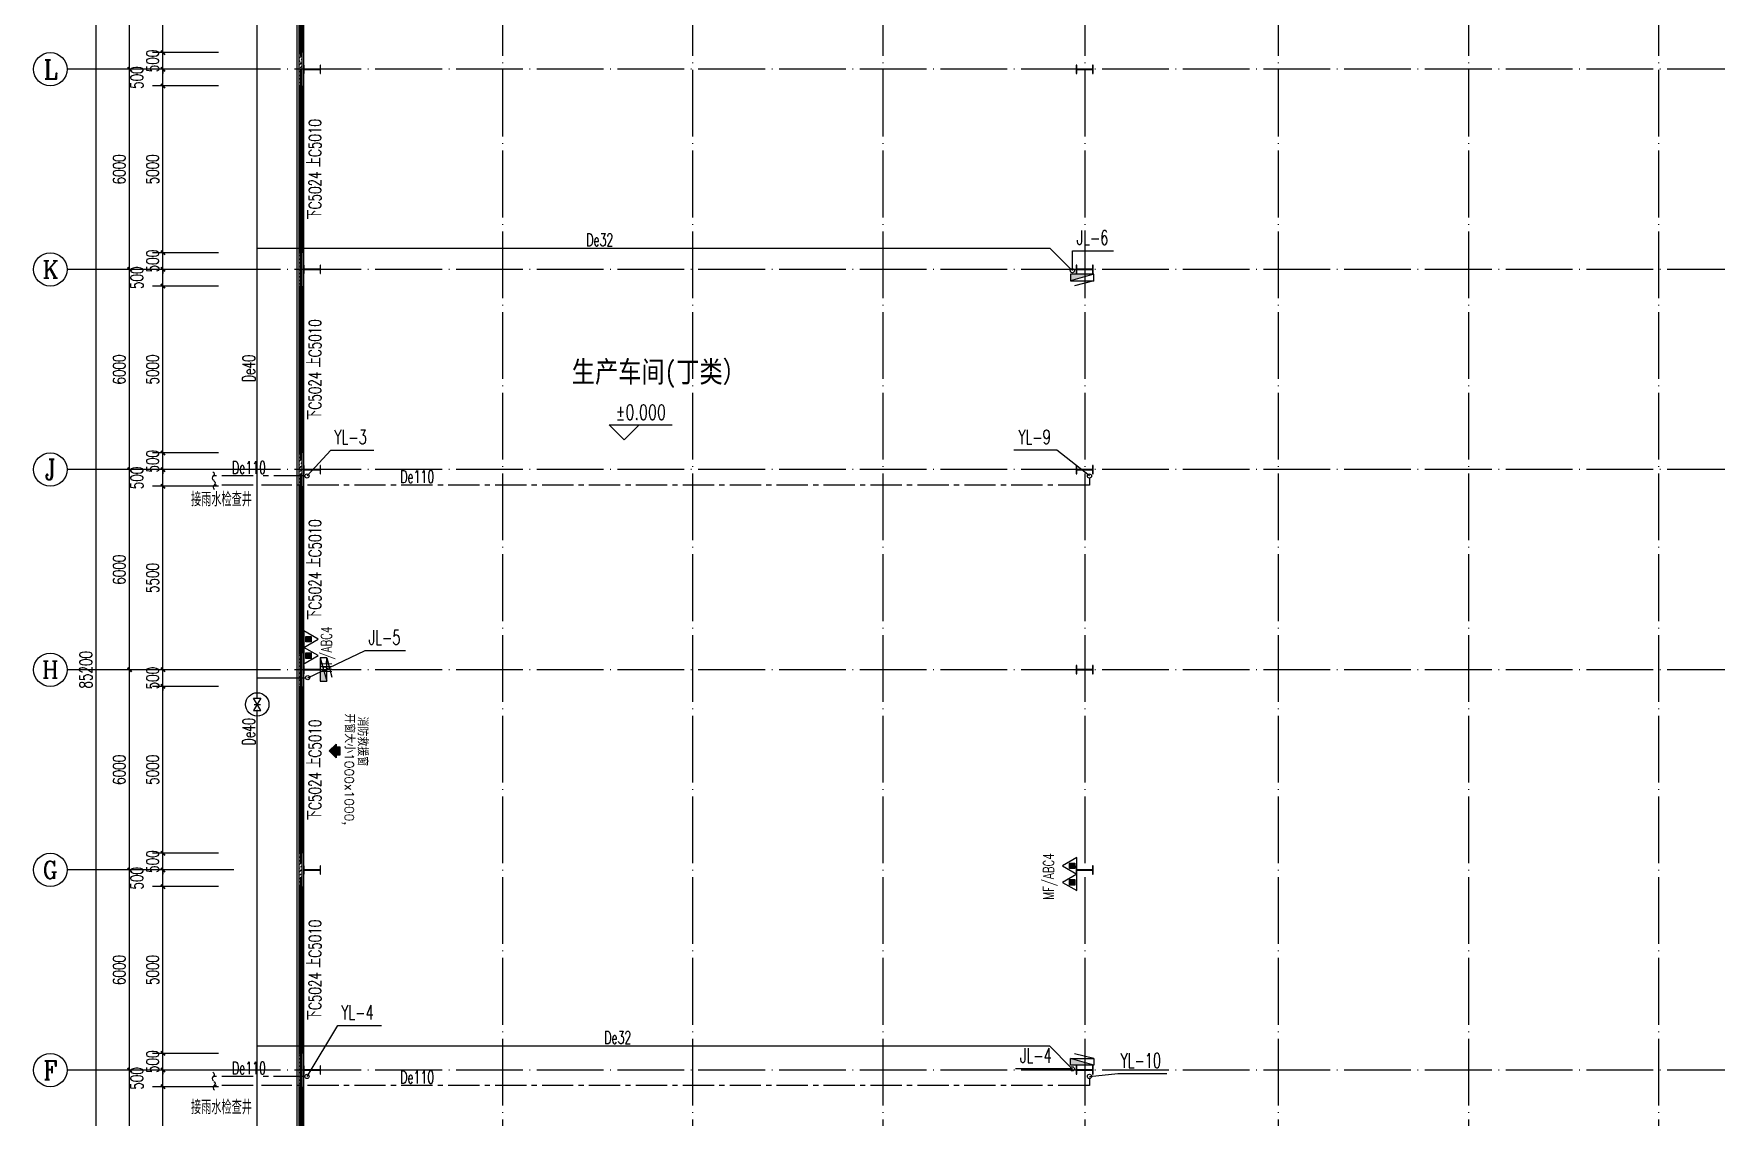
# Model space of a CAD drawing. Extents: x 7651907 to 8255021, y -2490714 to -1144618.
# Drawn here: x 7866595 to 7917027, y -2281358 to -2248873 of the extents above; entities that cross this region are included whole.
import ezdxf
from ezdxf.enums import TextEntityAlignment as Align

# ---------------------------------------------------------------- set-up
doc = ezdxf.new("R2010")
doc.units = 0
doc.header["$LTSCALE"] = 1000
doc.linetypes.add('CENTER2', pattern=[1.125, 0.75, -0.125, 0.125, -0.125])
doc.linetypes.add('DOTE', pattern=[2.42, 2, -0.2, 0.02, -0.2])
doc.layers.get('0').update_dxf_attribs({"linetype": 'CONTINUOUS'})
doc.layers.get('Defpoints').update_dxf_attribs({"linetype": 'CONTINUOUS'})
for name, color, linetype in [('001-墙体', 30, 'CONTINUOUS'), ('001-文字', 11, 'CONTINUOUS'), ('AXIS', 3, 'CONTINUOUS'), ('AXIS_TEXT', 7, 'CONTINUOUS'), ('DIM_ELEV', 3, 'CONTINUOUS'), ('DIM_给水', 3, 'CONTINUOUS'), ('DIM_雨水', 3, 'CONTINUOUS'), ('DOTE', 8, 'DOTE'), ('EQUIP_消火栓', 7, 'CONTINUOUS'), ('EQUIP_灭火器', 7, 'CONTINUOUS'), ('EQUIP_雨水', 7, 'CONTINUOUS'), ('M_Prof', 2, 'CONTINUOUS'), ('PIPE-给水', 3, 'TG_J'), ('PIPE-雨水', 4, 'CENTER2'), ('PUB_HATCH', 8, 'CONTINUOUS'), ('PUB_TEXT', 7, 'CONTINUOUS'), ('TEXT_灭火器', 7, 'CONTINUOUS'), ('TEXT_给水', 7, 'TG_J'), ('TEXT_雨水', 7, 'CONTINUOUS'), ('TWT_TEXT', 7, 'CONTINUOUS'), ('VALVE_给水', 7, 'CONTINUOUS'), ('VPIPE-给水', 3, 'CONTINUOUS'), ('VPIPE-雨水', 4, 'TG_Y'), ('WINDOW', 4, 'CONTINUOUS'), ('WINDOW_TEXT', 7, 'CONTINUOUS')]:
    doc.layers.add(name, color=color, linetype=linetype)
doc.styles.add('_TCH_AXIS', font='COMPLEX', dxfattribs={"bigfont": 'GBCBIG'})
doc.styles.add('_TCH_DIM', font='SIMPLEX', dxfattribs={"bigfont": 'GBCBIG'})
doc.styles.add('_TCH_DIM_T3', font='SIMPLEX', dxfattribs={"width": 0.705882, "bigfont": 'GBCBIG'})
doc.styles.add('_TCH_WINDOW', font='SIMPLEX', dxfattribs={"height": 3.5, "bigfont": 'GBCBIG'})
doc.styles.add('_TWT_PIPEDN', font='SIMPLEX', dxfattribs={"width": 0.8, "height": 3, "bigfont": 'HZTXT'})
doc.styles.add('_TWT_SERIAL', font='COMPLEX', dxfattribs={"width": 0.8, "height": 3.5, "bigfont": 'HZTXT'})
doc.styles.add('COMPLEX', font='COMPLEX')
doc.styles.get("Standard").update_dxf_attribs({"font": 'txt.shx', "width": 0.7, "bigfont": 'TSSDCHN.shx'})
doc.styles.add('TG_LINETYPE', font='SIMPLEX', dxfattribs={"width": 0.8, "height": 3, "bigfont": 'HZTXT'})
doc.styles.add('宋体', font='', dxfattribs={"width": 0.8})
doc.styles.get('宋体').set_extended_font_data('SimSun')
doc.linetypes.add('TG_J', pattern='A,2,-0.3,["J",TG_LINETYPE,S=0.1,R=0,X=-0.23,Y=-0.15],0', length=2.3)
doc.linetypes.add('TG_Y', pattern='A,2,-0.3,["Y",TG_LINETYPE,S=0.1,R=0,X=-0.23,Y=-0.15],0', length=2.3)
doc.dimstyles.new('_TCH_ARCH&&125', dxfattribs={"dimtxt": 371.875, "dimasz": 125, "dimexe": 312.5, "dimexo": 375, "dimgap": 125, "dimtad": 1, "dimdec": 0, "dimzin": 0, "dimdsep": 46, "dimtxsty": '_TCH_DIM_T3', "dimblk": 'ARCHTICK', "dimcen": 0.09, "dimclrt": 7, "dimazin": 2, "dimtfac": 1, "dimtdec": 0, "dimtix": 1, "dimtmove": 2, "dimatfit": 3, "dimfxl": 0, "dimtolj": 1, "dimtzin": 0, "dimarcsym": 0})
pattern_1 = [(45, (0, 53.85), (-106.0660596, 106.0660596), []), (45, (52.16, 0), (-106.0660596, 106.0660596), [59.21055, -33.8346])]

# ---------------------------------------------------------------- blocks, each defined once
blk = doc.blocks.new('sgdgsgsg')
at = {"layer": 'M_Prof'}
for points in [[(7988146, -921026), (7988146, -921276), (7988158, -921276), (7988158, -921154), (7988634, -921154), (7988634, -921276), (7988646, -921276), (7988646, -921026), (7988634, -921026), (7988634, -921148), (7988158, -921148), (7988158, -921026)], [(8011296, -921026), (8011296, -921276), (8011308, -921276), (8011308, -921154), (8011784, -921154), (8011784, -921276), (8011796, -921276), (8011796, -921026), (8011784, -921026), (8011784, -921148), (8011308, -921148), (8011308, -921026)], [(7988146, -927026), (7988146, -927276), (7988158, -927276), (7988158, -927154), (7988634, -927154), (7988634, -927276), (7988646, -927276), (7988646, -927026), (7988634, -927026), (7988634, -927148), (7988158, -927148), (7988158, -927026)], [(8011296, -927026), (8011296, -927276), (8011308, -927276), (8011308, -927154), (8011784, -927154), (8011784, -927276), (8011796, -927276), (8011796, -927026), (8011784, -927026), (8011784, -927148), (8011308, -927148), (8011308, -927026)], [(7988146, -933026), (7988146, -933276), (7988158, -933276), (7988158, -933154), (7988634, -933154), (7988634, -933276), (7988646, -933276), (7988646, -933026), (7988634, -933026), (7988634, -933148), (7988158, -933148), (7988158, -933026)], [(8011296, -933026), (8011296, -933276), (8011308, -933276), (8011308, -933154), (8011784, -933154), (8011784, -933276), (8011796, -933276), (8011796, -933026), (8011784, -933026), (8011784, -933148), (8011308, -933148), (8011308, -933026)], [(7988146, -939026), (7988146, -939276), (7988158, -939276), (7988158, -939154), (7988634, -939154), (7988634, -939276), (7988646, -939276), (7988646, -939026), (7988634, -939026), (7988634, -939148), (7988158, -939148), (7988158, -939026)], [(8011296, -939026), (8011296, -939276), (8011308, -939276), (8011308, -939154), (8011784, -939154), (8011784, -939276), (8011796, -939276), (8011796, -939026), (8011784, -939026), (8011784, -939148), (8011308, -939148), (8011308, -939026)], [(7988146, -945026), (7988146, -945276), (7988158, -945276), (7988158, -945154), (7988634, -945154), (7988634, -945276), (7988646, -945276), (7988646, -945026), (7988634, -945026), (7988634, -945148), (7988158, -945148), (7988158, -945026)], [(8011296, -945026), (8011296, -945276), (8011308, -945276), (8011308, -945154), (8011784, -945154), (8011784, -945276), (8011796, -945276), (8011796, -945026), (8011784, -945026), (8011784, -945148), (8011308, -945148), (8011308, -945026)], [(7988146, -951026), (7988146, -951276), (7988158, -951276), (7988158, -951154), (7988634, -951154), (7988634, -951276), (7988646, -951276), (7988646, -951026), (7988634, -951026), (7988634, -951148), (7988158, -951148), (7988158, -951026)], [(8011296, -951026), (8011296, -951276), (8011308, -951276), (8011308, -951154), (8011784, -951154), (8011784, -951276), (8011796, -951276), (8011796, -951026), (8011784, -951026), (8011784, -951148), (8011308, -951148), (8011308, -951026)]]:
    blk.add_lwpolyline(points, close=True, dxfattribs=at)
blk = doc.blocks.new('5181895')
h = blk.add_hatch(color=13)
h.dxf.hatch_style = 1
h.paths.add_polyline_path([(-1101987, -147875), (-1102144, -148033), (-1102087, -148033), (-1102087, -148123), (-1101887, -148123), (-1101887, -148033), (-1101829, -148033)])
at = {"color": 13}
blk.add_lwpolyline([(-1101987, -147875), (-1102144, -148033), (-1102087, -148033), (-1102087, -148123), (-1101887, -148123), (-1101887, -148033), (-1101829, -148033), (-1101987, -147875)], close=True, dxfattribs=at)
blk = doc.blocks.new('_AXISO')
blk.add_circle((0, 0), 0.5)
at = {"layer": 'AXIS_TEXT', "style": 'COMPLEX', "width": 1.041667}
blk.add_attdef('A', text='', height=0.56, dxfattribs=at).set_placement((-0.25, -0.28), (0.25, -0.28), align=Align.FIT)
blk = doc.blocks.new('_ArchTick')
at = {"color": 0, "linetype": 'ByBlock', "const_width": 0.4}
blk.add_lwpolyline([(-0.5, -0.5), (0.5, 0.5)], dxfattribs=at)
blk = doc.blocks.new('*D412')
at = {"layer": 'AXIS', "color": 0, "lineweight": -2}
for p, q in [((8221576, -768442), (8217513, -768442)), ((8217826, -853642), (8217826, -768442)), ((8221576, -853642), (8217513, -853642))]:
    blk.add_line(p, q, dxfattribs=at)
at = {"layer": 'Defpoints', "color": 0}
for p in [(8217826, -768442), (8221951, -768442), (8221951, -853642)]:
    blk.add_point(p, dxfattribs=at)
at = {"layer": 'AXIS', "color": 0, "lineweight": -2, "xscale": 125, "yscale": 125, "zscale": 125}
for p, rotation in [((8217826, -768442), 90), ((8217826, -853642), 270)]:
    blk.add_blockref('_ArchTick', p, dxfattribs=dict(at, rotation=rotation))
at = {"layer": 'AXIS', "color": 7, "insert": (8217515, -811042), "char_height": 371.9, "attachment_point": 5, "rotation": 90, "style": '_TCH_DIM_T3'}
blk.add_mtext('\\A1;85200', dxfattribs=at)
blk = doc.blocks.new('*D417')
at = {"layer": 'AXIS', "color": 0, "lineweight": -2}
for p, q in [((8221576, -823042), (8218513, -823042)), ((8218826, -829042), (8218826, -823042)), ((8221576, -829042), (8218513, -829042))]:
    blk.add_line(p, q, dxfattribs=at)
at = {"layer": 'Defpoints', "color": 0}
for p in [(8218826, -823042), (8221951, -823042), (8221951, -829042)]:
    blk.add_point(p, dxfattribs=at)
at = {"layer": 'AXIS', "color": 0, "lineweight": -2, "xscale": 125, "yscale": 125, "zscale": 125}
for p, rotation in [((8218826, -823042), 90), ((8218826, -829042), 270)]:
    blk.add_blockref('_ArchTick', p, dxfattribs=dict(at, rotation=rotation))
at = {"layer": 'AXIS', "color": 7, "insert": (8218515, -826042), "char_height": 371.9, "attachment_point": 5, "rotation": 90, "style": '_TCH_DIM_T3'}
blk.add_mtext('\\A1;6000', dxfattribs=at)
blk = doc.blocks.new('*D418')
at = {"layer": 'AXIS', "color": 0, "lineweight": -2}
for p, q in [((8221576, -817042), (8218513, -817042)), ((8218826, -823042), (8218826, -817042)), ((8221576, -823042), (8218513, -823042))]:
    blk.add_line(p, q, dxfattribs=at)
at = {"layer": 'Defpoints', "color": 0}
for p in [(8218826, -817042), (8221951, -817042), (8221951, -823042)]:
    blk.add_point(p, dxfattribs=at)
at = {"layer": 'AXIS', "color": 0, "lineweight": -2, "xscale": 125, "yscale": 125, "zscale": 125}
for p, rotation in [((8218826, -817042), 90), ((8218826, -823042), 270)]:
    blk.add_blockref('_ArchTick', p, dxfattribs=dict(at, rotation=rotation))
at = {"layer": 'AXIS', "color": 7, "insert": (8218515, -820042), "char_height": 371.9, "attachment_point": 5, "rotation": 90, "style": '_TCH_DIM_T3'}
blk.add_mtext('\\A1;6000', dxfattribs=at)
blk = doc.blocks.new('*D419')
at = {"layer": 'AXIS', "color": 0, "lineweight": -2}
for p, q in [((8221576, -811042), (8218513, -811042)), ((8218826, -817042), (8218826, -811042)), ((8221576, -817042), (8218513, -817042))]:
    blk.add_line(p, q, dxfattribs=at)
at = {"layer": 'Defpoints', "color": 0}
for p in [(8218826, -811042), (8221951, -811042), (8221951, -817042)]:
    blk.add_point(p, dxfattribs=at)
at = {"layer": 'AXIS', "color": 0, "lineweight": -2, "xscale": 125, "yscale": 125, "zscale": 125}
for p, rotation in [((8218826, -811042), 90), ((8218826, -817042), 270)]:
    blk.add_blockref('_ArchTick', p, dxfattribs=dict(at, rotation=rotation))
at = {"layer": 'AXIS', "color": 7, "insert": (8218515, -814042), "char_height": 371.9, "attachment_point": 5, "rotation": 90, "style": '_TCH_DIM_T3'}
blk.add_mtext('\\A1;6000', dxfattribs=at)
blk = doc.blocks.new('*D420')
at = {"layer": 'AXIS', "color": 0, "lineweight": -2}
for p, q in [((8221576, -805042), (8218513, -805042)), ((8218826, -811042), (8218826, -805042)), ((8221576, -811042), (8218513, -811042))]:
    blk.add_line(p, q, dxfattribs=at)
at = {"layer": 'Defpoints', "color": 0}
for p in [(8218826, -805042), (8221951, -805042), (8221951, -811042)]:
    blk.add_point(p, dxfattribs=at)
at = {"layer": 'AXIS', "color": 0, "lineweight": -2, "xscale": 125, "yscale": 125, "zscale": 125}
for p, rotation in [((8218826, -805042), 90), ((8218826, -811042), 270)]:
    blk.add_blockref('_ArchTick', p, dxfattribs=dict(at, rotation=rotation))
at = {"layer": 'AXIS', "color": 7, "insert": (8218515, -808042), "char_height": 371.9, "attachment_point": 5, "rotation": 90, "style": '_TCH_DIM_T3'}
blk.add_mtext('\\A1;6000', dxfattribs=at)
blk = doc.blocks.new('*D421')
at = {"layer": 'AXIS', "color": 0, "lineweight": -2}
for p, q in [((8221576, -799042), (8218513, -799042)), ((8218826, -805042), (8218826, -799042)), ((8221576, -805042), (8218513, -805042))]:
    blk.add_line(p, q, dxfattribs=at)
at = {"layer": 'Defpoints', "color": 0}
for p in [(8218826, -799042), (8221951, -799042), (8221951, -805042)]:
    blk.add_point(p, dxfattribs=at)
at = {"layer": 'AXIS', "color": 0, "lineweight": -2, "xscale": 125, "yscale": 125, "zscale": 125}
for p, rotation in [((8218826, -799042), 90), ((8218826, -805042), 270)]:
    blk.add_blockref('_ArchTick', p, dxfattribs=dict(at, rotation=rotation))
at = {"layer": 'AXIS', "color": 7, "insert": (8218515, -802042), "char_height": 371.9, "attachment_point": 5, "rotation": 90, "style": '_TCH_DIM_T3'}
blk.add_mtext('\\A1;6000', dxfattribs=at)
blk = doc.blocks.new('*D422')
at = {"layer": 'AXIS', "color": 0, "lineweight": -2}
for p, q in [((8221576, -793042), (8218513, -793042)), ((8218826, -799042), (8218826, -793042)), ((8221576, -799042), (8218513, -799042))]:
    blk.add_line(p, q, dxfattribs=at)
at = {"layer": 'Defpoints', "color": 0}
for p in [(8218826, -793042), (8221951, -793042), (8221951, -799042)]:
    blk.add_point(p, dxfattribs=at)
at = {"layer": 'AXIS', "color": 0, "lineweight": -2, "xscale": 125, "yscale": 125, "zscale": 125}
for p, rotation in [((8218826, -793042), 90), ((8218826, -799042), 270)]:
    blk.add_blockref('_ArchTick', p, dxfattribs=dict(at, rotation=rotation))
at = {"layer": 'AXIS', "color": 7, "insert": (8218515, -796042), "char_height": 371.9, "attachment_point": 5, "rotation": 90, "style": '_TCH_DIM_T3'}
blk.add_mtext('\\A1;6000', dxfattribs=at)
blk = doc.blocks.new('*D423')
at = {"layer": 'AXIS', "color": 0, "lineweight": -2}
for p, q in [((8221576, -787042), (8218513, -787042)), ((8218826, -793042), (8218826, -787042)), ((8221576, -793042), (8218513, -793042))]:
    blk.add_line(p, q, dxfattribs=at)
at = {"layer": 'Defpoints', "color": 0}
for p in [(8218826, -787042), (8221951, -787042), (8221951, -793042)]:
    blk.add_point(p, dxfattribs=at)
at = {"layer": 'AXIS', "color": 0, "lineweight": -2, "xscale": 125, "yscale": 125, "zscale": 125}
for p, rotation in [((8218826, -787042), 90), ((8218826, -793042), 270)]:
    blk.add_blockref('_ArchTick', p, dxfattribs=dict(at, rotation=rotation))
at = {"layer": 'AXIS', "color": 7, "insert": (8218515, -790042), "char_height": 371.9, "attachment_point": 5, "rotation": 90, "style": '_TCH_DIM_T3'}
blk.add_mtext('\\A1;6000', dxfattribs=at)
blk = doc.blocks.new('$TCHSYS$WIN2D')
for p, q in [((-0.5, 0.5), (0.5, 0.5)), ((-0.5, 0.5), (-0.5, -0.5)), ((0.5, 0.5), (0.5, -0.5)), ((0.5, 0.167), (-0.5, 0.167)), ((0.5, -0.167), (-0.5, -0.167)), ((-0.5, -0.5), (0.5, -0.5))]:
    blk.add_line(p, q)
blk = doc.blocks.new('*D509')
at = {"layer": 'AXIS', "color": 0, "lineweight": -2}
for p, q in [((8221490, -787542), (8219513, -787542)), ((8219826, -792542), (8219826, -787542)), ((8221490, -792542), (8219513, -792542))]:
    blk.add_line(p, q, dxfattribs=at)
at = {"layer": 'Defpoints', "color": 0}
for p in [(8219826, -787542), (8221865, -787542), (8221865, -792542)]:
    blk.add_point(p, dxfattribs=at)
at = {"layer": 'AXIS', "color": 0, "lineweight": -2, "xscale": 125, "yscale": 125, "zscale": 125}
for p, rotation in [((8219826, -787542), 90), ((8219826, -792542), 270)]:
    blk.add_blockref('_ArchTick', p, dxfattribs=dict(at, rotation=rotation))
at = {"layer": 'AXIS', "color": 7, "insert": (8219515, -790042), "char_height": 371.9, "attachment_point": 5, "rotation": 90, "style": '_TCH_DIM_T3'}
blk.add_mtext('\\A1;5000', dxfattribs=at)
blk = doc.blocks.new('*D510')
at = {"layer": 'AXIS', "color": 0, "lineweight": -2}
for p, q in [((8221490, -792542), (8219513, -792542)), ((8219826, -792542), (8219826, -792417)), ((8219826, -793042), (8219826, -792542)), ((8221490, -793042), (8219513, -793042)), ((8219826, -793042), (8219826, -793167))]:
    blk.add_line(p, q, dxfattribs=at)
at = {"layer": 'Defpoints', "color": 0}
for p in [(8219826, -792542), (8221865, -792542), (8221865, -793042)]:
    blk.add_point(p, dxfattribs=at)
at = {"layer": 'AXIS', "color": 0, "lineweight": -2, "xscale": 125, "yscale": 125, "zscale": 125}
for p, rotation in [((8219826, -792542), 270), ((8219826, -793042), 90)]:
    blk.add_blockref('_ArchTick', p, dxfattribs=dict(at, rotation=rotation))
at = {"layer": 'AXIS', "color": 7, "insert": (8219515, -792792), "char_height": 371.9, "attachment_point": 5, "rotation": 90, "style": '_TCH_DIM_T3'}
blk.add_mtext('\\A1;500', dxfattribs=at)
blk = doc.blocks.new('*D511')
at = {"layer": 'AXIS', "color": 0, "lineweight": -2}
for p, q in [((8221490, -793042), (8219513, -793042)), ((8219826, -793542), (8219826, -793042)), ((8221490, -793542), (8219513, -793542))]:
    blk.add_line(p, q, dxfattribs=at)
at = {"layer": 'Defpoints', "color": 0}
for p in [(8219826, -793042), (8221865, -793042), (8221865, -793542)]:
    blk.add_point(p, dxfattribs=at)
at = {"layer": 'AXIS', "color": 0, "lineweight": -2, "xscale": 125, "yscale": 125, "zscale": 125}
for p, rotation in [((8219826, -793042), 90), ((8219826, -793542), 270)]:
    blk.add_blockref('_ArchTick', p, dxfattribs=dict(at, rotation=rotation))
at = {"layer": 'AXIS', "color": 7, "insert": (8219044, -793292), "char_height": 371.9, "attachment_point": 5, "rotation": 90, "style": '_TCH_DIM_T3'}
blk.add_mtext('\\A1;500', dxfattribs=at)
blk = doc.blocks.new('*D512')
at = {"layer": 'AXIS', "color": 0, "lineweight": -2}
for p, q in [((8221490, -793542), (8219513, -793542)), ((8219826, -798542), (8219826, -793542)), ((8221490, -798542), (8219513, -798542))]:
    blk.add_line(p, q, dxfattribs=at)
at = {"layer": 'Defpoints', "color": 0}
for p in [(8219826, -793542), (8221865, -793542), (8221865, -798542)]:
    blk.add_point(p, dxfattribs=at)
at = {"layer": 'AXIS', "color": 0, "lineweight": -2, "xscale": 125, "yscale": 125, "zscale": 125}
for p, rotation in [((8219826, -793542), 90), ((8219826, -798542), 270)]:
    blk.add_blockref('_ArchTick', p, dxfattribs=dict(at, rotation=rotation))
at = {"layer": 'AXIS', "color": 7, "insert": (8219515, -796042), "char_height": 371.9, "attachment_point": 5, "rotation": 90, "style": '_TCH_DIM_T3'}
blk.add_mtext('\\A1;5000', dxfattribs=at)
blk = doc.blocks.new('*D513')
at = {"layer": 'AXIS', "color": 0, "lineweight": -2}
for p, q in [((8221490, -798542), (8219513, -798542)), ((8219826, -798542), (8219826, -798417)), ((8219826, -799042), (8219826, -798542)), ((8221490, -799042), (8219513, -799042)), ((8219826, -799042), (8219826, -799167))]:
    blk.add_line(p, q, dxfattribs=at)
at = {"layer": 'Defpoints', "color": 0}
for p in [(8219826, -798542), (8221865, -798542), (8221865, -799042)]:
    blk.add_point(p, dxfattribs=at)
at = {"layer": 'AXIS', "color": 0, "lineweight": -2, "xscale": 125, "yscale": 125, "zscale": 125}
for p, rotation in [((8219826, -798542), 270), ((8219826, -799042), 90)]:
    blk.add_blockref('_ArchTick', p, dxfattribs=dict(at, rotation=rotation))
at = {"layer": 'AXIS', "color": 7, "insert": (8219515, -798792), "char_height": 371.9, "attachment_point": 5, "rotation": 90, "style": '_TCH_DIM_T3'}
blk.add_mtext('\\A1;500', dxfattribs=at)
blk = doc.blocks.new('*D514')
at = {"layer": 'AXIS', "color": 0, "lineweight": -2}
for p, q in [((8221490, -799042), (8219513, -799042)), ((8219826, -799542), (8219826, -799042)), ((8221490, -799542), (8219513, -799542))]:
    blk.add_line(p, q, dxfattribs=at)
at = {"layer": 'Defpoints', "color": 0}
for p in [(8219826, -799042), (8221865, -799042), (8221865, -799542)]:
    blk.add_point(p, dxfattribs=at)
at = {"layer": 'AXIS', "color": 0, "lineweight": -2, "xscale": 125, "yscale": 125, "zscale": 125}
for p, rotation in [((8219826, -799042), 90), ((8219826, -799542), 270)]:
    blk.add_blockref('_ArchTick', p, dxfattribs=dict(at, rotation=rotation))
at = {"layer": 'AXIS', "color": 7, "insert": (8219044, -799292), "char_height": 371.9, "attachment_point": 5, "rotation": 90, "style": '_TCH_DIM_T3'}
blk.add_mtext('\\A1;500', dxfattribs=at)
blk = doc.blocks.new('*D515')
at = {"layer": 'AXIS', "color": 0, "lineweight": -2}
for p, q in [((8221490, -799542), (8219513, -799542)), ((8219826, -804542), (8219826, -799542)), ((8221490, -804542), (8219513, -804542))]:
    blk.add_line(p, q, dxfattribs=at)
at = {"layer": 'Defpoints', "color": 0}
for p in [(8219826, -799542), (8221865, -799542), (8221865, -804542)]:
    blk.add_point(p, dxfattribs=at)
at = {"layer": 'AXIS', "color": 0, "lineweight": -2, "xscale": 125, "yscale": 125, "zscale": 125}
for p, rotation in [((8219826, -799542), 90), ((8219826, -804542), 270)]:
    blk.add_blockref('_ArchTick', p, dxfattribs=dict(at, rotation=rotation))
at = {"layer": 'AXIS', "color": 7, "insert": (8219515, -802042), "char_height": 371.9, "attachment_point": 5, "rotation": 90, "style": '_TCH_DIM_T3'}
blk.add_mtext('\\A1;5000', dxfattribs=at)
blk = doc.blocks.new('*D516')
at = {"layer": 'AXIS', "color": 0, "lineweight": -2}
for p, q in [((8221490, -804542), (8219513, -804542)), ((8219826, -804542), (8219826, -804417)), ((8219826, -805042), (8219826, -804542)), ((8221490, -805042), (8219513, -805042)), ((8219826, -805042), (8219826, -805167))]:
    blk.add_line(p, q, dxfattribs=at)
at = {"layer": 'Defpoints', "color": 0}
for p in [(8219826, -804542), (8221865, -804542), (8221865, -805042)]:
    blk.add_point(p, dxfattribs=at)
at = {"layer": 'AXIS', "color": 0, "lineweight": -2, "xscale": 125, "yscale": 125, "zscale": 125}
for p, rotation in [((8219826, -804542), 270), ((8219826, -805042), 90)]:
    blk.add_blockref('_ArchTick', p, dxfattribs=dict(at, rotation=rotation))
at = {"layer": 'AXIS', "color": 7, "insert": (8219515, -804792), "char_height": 371.9, "attachment_point": 5, "rotation": 90, "style": '_TCH_DIM_T3'}
blk.add_mtext('\\A1;500', dxfattribs=at)
blk = doc.blocks.new('*D517')
at = {"layer": 'AXIS', "color": 0, "lineweight": -2}
for p, q in [((8221490, -805042), (8219513, -805042)), ((8219826, -805542), (8219826, -805042)), ((8221490, -805542), (8219513, -805542))]:
    blk.add_line(p, q, dxfattribs=at)
at = {"layer": 'Defpoints', "color": 0}
for p in [(8219826, -805042), (8221865, -805042), (8221865, -805542)]:
    blk.add_point(p, dxfattribs=at)
at = {"layer": 'AXIS', "color": 0, "lineweight": -2, "xscale": 125, "yscale": 125, "zscale": 125}
for p, rotation in [((8219826, -805042), 90), ((8219826, -805542), 270)]:
    blk.add_blockref('_ArchTick', p, dxfattribs=dict(at, rotation=rotation))
at = {"layer": 'AXIS', "color": 7, "insert": (8219044, -805292), "char_height": 371.9, "attachment_point": 5, "rotation": 90, "style": '_TCH_DIM_T3'}
blk.add_mtext('\\A1;500', dxfattribs=at)
blk = doc.blocks.new('*D518')
at = {"layer": 'AXIS', "color": 0, "lineweight": -2}
for p, q in [((8221490, -805542), (8219513, -805542)), ((8219826, -811042), (8219826, -805542)), ((8221490, -811042), (8219513, -811042))]:
    blk.add_line(p, q, dxfattribs=at)
at = {"layer": 'Defpoints', "color": 0}
for p in [(8219826, -805542), (8221865, -805542), (8221865, -811042)]:
    blk.add_point(p, dxfattribs=at)
at = {"layer": 'AXIS', "color": 0, "lineweight": -2, "xscale": 125, "yscale": 125, "zscale": 125}
for p, rotation in [((8219826, -805542), 90), ((8219826, -811042), 270)]:
    blk.add_blockref('_ArchTick', p, dxfattribs=dict(at, rotation=rotation))
at = {"layer": 'AXIS', "color": 7, "insert": (8219515, -808292), "char_height": 371.9, "attachment_point": 5, "rotation": 90, "style": '_TCH_DIM_T3'}
blk.add_mtext('\\A1;5500', dxfattribs=at)
blk = doc.blocks.new('*D519')
at = {"layer": 'AXIS', "color": 0, "lineweight": -2}
for p, q in [((8219826, -811042), (8219826, -810917)), ((8221490, -811042), (8219513, -811042)), ((8219826, -811542), (8219826, -811042)), ((8221490, -811542), (8219513, -811542)), ((8219826, -811542), (8219826, -811667))]:
    blk.add_line(p, q, dxfattribs=at)
at = {"layer": 'Defpoints', "color": 0}
for p in [(8219826, -811042), (8221865, -811042), (8221865, -811542)]:
    blk.add_point(p, dxfattribs=at)
at = {"layer": 'AXIS', "color": 0, "lineweight": -2, "xscale": 125, "yscale": 125, "zscale": 125}
for p, rotation in [((8219826, -811042), 270), ((8219826, -811542), 90)]:
    blk.add_blockref('_ArchTick', p, dxfattribs=dict(at, rotation=rotation))
at = {"layer": 'AXIS', "color": 7, "insert": (8219515, -811292), "char_height": 371.9, "attachment_point": 5, "rotation": 90, "style": '_TCH_DIM_T3'}
blk.add_mtext('\\A1;500', dxfattribs=at)
blk = doc.blocks.new('*D520')
at = {"layer": 'AXIS', "color": 0, "lineweight": -2}
for p, q in [((8221490, -811542), (8219513, -811542)), ((8219826, -816542), (8219826, -811542)), ((8221490, -816542), (8219513, -816542))]:
    blk.add_line(p, q, dxfattribs=at)
at = {"layer": 'Defpoints', "color": 0}
for p in [(8219826, -811542), (8221865, -811542), (8221865, -816542)]:
    blk.add_point(p, dxfattribs=at)
at = {"layer": 'AXIS', "color": 0, "lineweight": -2, "xscale": 125, "yscale": 125, "zscale": 125}
for p, rotation in [((8219826, -811542), 90), ((8219826, -816542), 270)]:
    blk.add_blockref('_ArchTick', p, dxfattribs=dict(at, rotation=rotation))
at = {"layer": 'AXIS', "color": 7, "insert": (8219515, -814042), "char_height": 371.9, "attachment_point": 5, "rotation": 90, "style": '_TCH_DIM_T3'}
blk.add_mtext('\\A1;5000', dxfattribs=at)
blk = doc.blocks.new('*D521')
at = {"layer": 'AXIS', "color": 0, "lineweight": -2}
for p, q in [((8219826, -816542), (8219826, -816417)), ((8221490, -816542), (8219513, -816542)), ((8219826, -817042), (8219826, -816542)), ((8221490, -817042), (8219513, -817042)), ((8219826, -817042), (8219826, -817167))]:
    blk.add_line(p, q, dxfattribs=at)
at = {"layer": 'Defpoints', "color": 0}
for p in [(8219826, -816542), (8221865, -816542), (8221865, -817042)]:
    blk.add_point(p, dxfattribs=at)
at = {"layer": 'AXIS', "color": 0, "lineweight": -2, "xscale": 125, "yscale": 125, "zscale": 125}
for p, rotation in [((8219826, -816542), 270), ((8219826, -817042), 90)]:
    blk.add_blockref('_ArchTick', p, dxfattribs=dict(at, rotation=rotation))
at = {"layer": 'AXIS', "color": 7, "insert": (8219515, -816792), "char_height": 371.9, "attachment_point": 5, "rotation": 90, "style": '_TCH_DIM_T3'}
blk.add_mtext('\\A1;500', dxfattribs=at)
blk = doc.blocks.new('*D522')
at = {"layer": 'AXIS', "color": 0, "lineweight": -2}
for p, q in [((8221490, -817042), (8219513, -817042)), ((8219826, -817542), (8219826, -817042)), ((8221490, -817542), (8219513, -817542))]:
    blk.add_line(p, q, dxfattribs=at)
at = {"layer": 'Defpoints', "color": 0}
for p in [(8219826, -817042), (8221865, -817042), (8221865, -817542)]:
    blk.add_point(p, dxfattribs=at)
at = {"layer": 'AXIS', "color": 0, "lineweight": -2, "xscale": 125, "yscale": 125, "zscale": 125}
for p, rotation in [((8219826, -817042), 90), ((8219826, -817542), 270)]:
    blk.add_blockref('_ArchTick', p, dxfattribs=dict(at, rotation=rotation))
at = {"layer": 'AXIS', "color": 7, "insert": (8219044, -817292), "char_height": 371.9, "attachment_point": 5, "rotation": 90, "style": '_TCH_DIM_T3'}
blk.add_mtext('\\A1;500', dxfattribs=at)
blk = doc.blocks.new('*D523')
at = {"layer": 'AXIS', "color": 0, "lineweight": -2}
for p, q in [((8221490, -817542), (8219513, -817542)), ((8219826, -822542), (8219826, -817542)), ((8221490, -822542), (8219513, -822542))]:
    blk.add_line(p, q, dxfattribs=at)
at = {"layer": 'Defpoints', "color": 0}
for p in [(8219826, -817542), (8221865, -817542), (8221865, -822542)]:
    blk.add_point(p, dxfattribs=at)
at = {"layer": 'AXIS', "color": 0, "lineweight": -2, "xscale": 125, "yscale": 125, "zscale": 125}
for p, rotation in [((8219826, -817542), 90), ((8219826, -822542), 270)]:
    blk.add_blockref('_ArchTick', p, dxfattribs=dict(at, rotation=rotation))
at = {"layer": 'AXIS', "color": 7, "insert": (8219515, -820042), "char_height": 371.9, "attachment_point": 5, "rotation": 90, "style": '_TCH_DIM_T3'}
blk.add_mtext('\\A1;5000', dxfattribs=at)
blk = doc.blocks.new('*D524')
at = {"layer": 'AXIS', "color": 0, "lineweight": -2}
for p, q in [((8221490, -822542), (8219513, -822542)), ((8219826, -822542), (8219826, -822417)), ((8219826, -823042), (8219826, -822542)), ((8221490, -823042), (8219513, -823042)), ((8219826, -823042), (8219826, -823167))]:
    blk.add_line(p, q, dxfattribs=at)
at = {"layer": 'Defpoints', "color": 0}
for p in [(8219826, -822542), (8221865, -822542), (8221865, -823042)]:
    blk.add_point(p, dxfattribs=at)
at = {"layer": 'AXIS', "color": 0, "lineweight": -2, "xscale": 125, "yscale": 125, "zscale": 125}
for p, rotation in [((8219826, -822542), 270), ((8219826, -823042), 90)]:
    blk.add_blockref('_ArchTick', p, dxfattribs=dict(at, rotation=rotation))
at = {"layer": 'AXIS', "color": 7, "insert": (8219515, -822792), "char_height": 371.9, "attachment_point": 5, "rotation": 90, "style": '_TCH_DIM_T3'}
blk.add_mtext('\\A1;500', dxfattribs=at)
blk = doc.blocks.new('*D525')
at = {"layer": 'AXIS', "color": 0, "lineweight": -2}
for p, q in [((8221490, -823042), (8219513, -823042)), ((8219826, -823542), (8219826, -823042)), ((8221490, -823542), (8219513, -823542))]:
    blk.add_line(p, q, dxfattribs=at)
at = {"layer": 'Defpoints', "color": 0}
for p in [(8219826, -823042), (8221865, -823042), (8221865, -823542)]:
    blk.add_point(p, dxfattribs=at)
at = {"layer": 'AXIS', "color": 0, "lineweight": -2, "xscale": 125, "yscale": 125, "zscale": 125}
for p, rotation in [((8219826, -823042), 90), ((8219826, -823542), 270)]:
    blk.add_blockref('_ArchTick', p, dxfattribs=dict(at, rotation=rotation))
at = {"layer": 'AXIS', "color": 7, "insert": (8219044, -823292), "char_height": 371.9, "attachment_point": 5, "rotation": 90, "style": '_TCH_DIM_T3'}
blk.add_mtext('\\A1;500', dxfattribs=at)
blk = doc.blocks.new('*D526')
at = {"layer": 'AXIS', "color": 0, "lineweight": -2}
for p, q in [((8221490, -823542), (8219513, -823542)), ((8219826, -828542), (8219826, -823542)), ((8221490, -828542), (8219513, -828542))]:
    blk.add_line(p, q, dxfattribs=at)
at = {"layer": 'Defpoints', "color": 0}
for p in [(8219826, -823542), (8221865, -823542), (8221865, -828542)]:
    blk.add_point(p, dxfattribs=at)
at = {"layer": 'AXIS', "color": 0, "lineweight": -2, "xscale": 125, "yscale": 125, "zscale": 125}
for p, rotation in [((8219826, -823542), 90), ((8219826, -828542), 270)]:
    blk.add_blockref('_ArchTick', p, dxfattribs=dict(at, rotation=rotation))
at = {"layer": 'AXIS', "color": 7, "insert": (8219515, -826042), "char_height": 371.9, "attachment_point": 5, "rotation": 90, "style": '_TCH_DIM_T3'}
blk.add_mtext('\\A1;5000', dxfattribs=at)
blk = doc.blocks.new('$TwtSys$00000132')
at = {"elevation": 0}
blk.add_lwpolyline([(7, -101, -0.575183), (0, 0, 0.604745), (-11, 101, 16.924828)], format="xyb", dxfattribs=at)
blk = doc.blocks.new('$TWTSYS$00000508')
for p, q in [((-0.5, 0.5), (0.324, 1.224)), ((-0.5, 0.5), (-0.5, -0.5)), ((-0.5, -0.5), (0.5, 0.5)), ((0.5, 0.5), (-0.5, 0.5)), ((0.5, -0.5), (0.5, 0.5)), ((-0.5, -0.5), (0.5, -0.5))]:
    blk.add_line(p, q)
blk.add_solid([(0.5, -0.5), (0.5, 0.5), (-0.5, -0.5)])
blk = doc.blocks.new('$VALVE$00000296')
for points in [[(-125, 72), (-125, -72), (125, 72), (125, -72), (-125, 72)], [(0, 60), (0, -64)]]:
    blk.add_lwpolyline(points)
for p in [(-125, 0), (125, 0)]:
    blk.add_point(p)
blk = doc.blocks.new('$TwtSys$00000546')
h = blk.add_hatch()
h.set_pattern_fill('ANSI31', color=256, scale=200, style=0)
h.set_pattern_definition([(45, (-38543.802, -6670.83), (-17.67767, 17.67767), [])])
h.paths.add_polyline_path([(-65, 174), (65, 174), (65, 44), (-65, 44)])
for points in [[(0, 344), (-198, 0), (198, 0)], [(-65, 174), (65, 174), (65, 44), (-65, 44)]]:
    blk.add_lwpolyline(points, close=True)
blk = doc.blocks.new('dadasdd65asdasd5ad41a5d5ad')
at = {"layer": 'PUB_HATCH'}
h = blk.add_hatch(dxfattribs=at)
h.set_pattern_fill('天然石材', color=256, scale=30, style=0)
h.set_pattern_definition(pattern_1)
h.paths.add_polyline_path([(8224000.6, -793541.6), (8224000.6, -792541.6), (8223900.6, -792541.6), (8223900.6, -793541.6)])
h = blk.add_hatch(dxfattribs=at)
h.set_pattern_fill('天然石材', color=256, scale=30, style=0)
h.set_pattern_definition(pattern_1)
h.paths.add_polyline_path([(8224000.6, -799541.6), (8224000.6, -798541.6), (8223900.6, -798541.6), (8223900.6, -799541.6)])
h = blk.add_hatch(dxfattribs=at)
h.set_pattern_fill('天然石材', color=256, scale=30, style=0)
h.set_pattern_definition(pattern_1)
h.paths.add_polyline_path([(8224000.6, -805541.6), (8224000.6, -804541.6), (8223900.6, -804541.6), (8223900.6, -805541.6)])
h = blk.add_hatch(dxfattribs=at)
h.set_pattern_fill('天然石材', color=256, scale=30, style=0)
h.set_pattern_definition(pattern_1)
h.paths.add_polyline_path([(8224000.6, -811541.6), (8224000.6, -810541.6), (8223900.6, -810541.6), (8223900.6, -811541.6)])
h = blk.add_hatch(dxfattribs=at)
h.set_pattern_fill('天然石材', color=256, scale=30, style=0)
h.set_pattern_definition(pattern_1)
h.paths.add_polyline_path([(8224000.6, -817541.6), (8224000.6, -816541.6), (8223900.6, -816541.6), (8223900.6, -817541.6)])
h = blk.add_hatch(dxfattribs=at)
h.set_pattern_fill('天然石材', color=256, scale=30, style=0)
h.set_pattern_definition(pattern_1)
h.paths.add_polyline_path([(8224000.6, -823541.6), (8224000.6, -822541.6), (8223900.6, -822541.6), (8223900.6, -823541.6)])
at = {"layer": '001-墙体', "color": 0}
for p, q in [((8224000.6, -792541.6), (8223900.6, -792541.6)), ((8223900.6, -792541.6), (8223900.6, -793541.6)), ((8224000.6, -793541.6), (8224000.6, -792541.6)), ((8223900.6, -793541.6), (8224000.6, -793541.6)), ((8224000.6, -798541.6), (8223900.6, -798541.6)), ((8223900.6, -798541.6), (8223900.6, -799541.6)), ((8224000.6, -799541.6), (8224000.6, -798541.6)), ((8223900.6, -799541.6), (8224000.6, -799541.6)), ((8224000.6, -804541.6), (8223900.6, -804541.6)), ((8223900.6, -804541.6), (8223900.6, -805541.6)), ((8224000.6, -805541.6), (8224000.6, -804541.6)), ((8223900.6, -805541.6), (8224000.6, -805541.6)), ((8224000.6, -810541.6), (8223900.6, -810541.6)), ((8223900.6, -810541.6), (8223900.6, -811541.6)), ((8224000.6, -811541.6), (8224000.6, -810541.6)), ((8223900.6, -811541.6), (8224000.6, -811541.6)), ((8224000.6, -816541.6), (8223900.6, -816541.6)), ((8223900.6, -816541.6), (8223900.6, -817541.6)), ((8224000.6, -817541.6), (8224000.6, -816541.6)), ((8223900.6, -817541.6), (8224000.6, -817541.6)), ((8224000.6, -822541.6), (8223900.6, -822541.6)), ((8223900.6, -822541.6), (8223900.6, -823541.6)), ((8224000.6, -823541.6), (8224000.6, -822541.6)), ((8223900.6, -823541.6), (8224000.6, -823541.6))]:
    blk.add_line(p, q, dxfattribs=at)
blk.add_lwpolyline([(8223850.6, -768341.6), (8294050.6, -768341.6), (8294050.6, -853741.6), (8223850.6, -853741.6)], close=True, dxfattribs=at)
blk.add_lwpolyline([(8224050.6, -835341.7), (8224050.6, -786741.6)], dxfattribs=at)
at = {"layer": 'AXIS', "color": 0}
for p, q in [((8221950.6, -793041.6), (8216950.6, -793041.6)), ((8221950.6, -799041.6), (8216950.6, -799041.6)), ((8221950.6, -805041.6), (8216950.6, -805041.6)), ((8221950.6, -811041.6), (8216950.6, -811041.6)), ((8221950.6, -817041.6), (8216950.6, -817041.6)), ((8221950.6, -823041.6), (8216950.6, -823041.6))]:
    blk.add_line(p, q, dxfattribs=at)
at = {"layer": 'DIM_ELEV', "color": 0}
for p, q in [((8233650.2, -804153.4), (8233200.2, -803703.4)), ((8233200.2, -803703.4), (8235085.4, -803703.4)), ((8233650.2, -804153.4), (8234100.2, -803703.4))]:
    blk.add_line(p, q, dxfattribs=at)
at = {"layer": 'DOTE', "color": 0}
for p, q in [((8223950.6, -766441.6), (8223950.6, -855641.6)), ((8230000.6, -766441.6), (8230000.6, -855641.6)), ((8235700.6, -766441.6), (8235700.6, -855641.6)), ((8241400.6, -766441.6), (8241400.6, -855641.6)), ((8247450.6, -766441.6), (8247450.6, -855641.6)), ((8253250.6, -766441.6), (8253250.6, -855641.6)), ((8258950.6, -766441.6), (8258950.6, -855641.6)), ((8264650.6, -766441.6), (8264650.6, -855641.6)), ((8295950.6, -793041.6), (8221950.6, -793041.6)), ((8295950.6, -799041.6), (8221950.6, -799041.6)), ((8295950.6, -805041.6), (8221950.6, -805041.6)), ((8295950.6, -811041.6), (8221950.6, -811041.6)), ((8295950.6, -823041.6), (8221950.6, -823041.6))]:
    blk.add_line(p, q, dxfattribs=at)
at = {"color": 8}
blk.add_blockref('sgdgsgsg', (235904.8, 128109.4), dxfattribs=at)
at = {"color": 8, "xscale": -1.279999999998836, "yscale": 1.279999999998836, "zscale": 1.279999999998836, "rotation": 90}
blk.add_blockref('5181895', (8035531.9, -2224020.2), dxfattribs=at)
at = {"layer": 'AXIS', "color": 0}
ref = blk.add_blockref('_AXISO', (8216450.6, -793041.6), dxfattribs=dict(at, xscale=1000, yscale=1000, zscale=1000))
ref.add_attrib('A', 'L', dxfattribs={"layer": 'AXIS_TEXT', "color": 0, "ltscale": 100, "height": 569.6, "style": '_TCH_AXIS'}).set_placement((8216247.2, -793326.4), (8216654.1, -793326.4), align=Align.FIT)
ref = blk.add_blockref('_AXISO', (8216450.6, -799041.6), dxfattribs=dict(at, xscale=1000, yscale=1000, zscale=1000))
ref.add_attrib('A', 'K', dxfattribs={"layer": 'AXIS_TEXT', "color": 0, "ltscale": 100, "height": 519.1, "style": '_TCH_AXIS'}).set_placement((8216215.8, -799301.2), (8216685.5, -799301.2), align=Align.FIT)
ref = blk.add_blockref('_AXISO', (8216450.6, -805041.6), dxfattribs=dict(at, xscale=1000, yscale=1000, zscale=1000))
ref.add_attrib('A', 'J', dxfattribs={"layer": 'AXIS_TEXT', "color": 0, "ltscale": 100, "height": 620.1, "style": '_TCH_AXIS'}).set_placement((8216288.2, -805351.7), (8216613, -805351.7), align=Align.FIT)
ref = blk.add_blockref('_AXISO', (8216450.6, -811041.6), dxfattribs=dict(at, xscale=1000, yscale=1000, zscale=1000))
ref.add_attrib('A', 'H', dxfattribs={"layer": 'AXIS_TEXT', "color": 0, "ltscale": 100, "height": 506.9, "style": '_TCH_AXIS'}).set_placement((8216209.3, -811295.1), (8216692, -811295.1), align=Align.FIT)
ref = blk.add_blockref('_AXISO', (8216450.6, -817041.6), dxfattribs=dict(at, xscale=1000, yscale=1000, zscale=1000))
ref.add_attrib('A', 'G', dxfattribs={"layer": 'AXIS_TEXT', "color": 0, "ltscale": 100, "height": 531.5, "style": '_TCH_AXIS'}).set_placement((8216222.9, -817307.4), (8216678.4, -817307.4), align=Align.FIT)
ref = blk.add_blockref('_AXISO', (8216450.6, -823041.6), dxfattribs=dict(at, xscale=1000, yscale=1000, zscale=1000))
ref.add_attrib('A', 'F', dxfattribs={"layer": 'AXIS_TEXT', "color": 0, "ltscale": 100, "height": 556.8, "style": '_TCH_AXIS'}).set_placement((8216238.5, -823320), (8216662.8, -823320), align=Align.FIT)
at = {"layer": 'WINDOW', "xscale": -5000, "yscale": 100, "zscale": -5000, "rotation": 90}
for p in [(8223950.6, -790041.6), (8223950.6, -796041.6), (8223950.6, -802041.6), (8223950.6, -808041.6), (8223950.6, -814041.6), (8223950.6, -820041.6), (8223950.6, -826041.6)]:
    blk.add_blockref('$TCHSYS$WIN2D', p, dxfattribs=at)
at = {"layer": '001-文字', "color": 0, "style": '宋体', "width": 0.8}
blk.add_text('生产车间(丁类）', height=637.97, dxfattribs=at).set_placement((8232077.3, -802427.9))
at = {"layer": 'PUB_TEXT', "color": 0, "style": '_TCH_DIM', "width": 0.705882}
blk.add_text('%%P0.000', height=446.25, dxfattribs=at).set_placement((8233390.4, -803545.9))
at = {"layer": 'PUB_TEXT', "color": 0}
for s, height, p in [('开窗大小1000x1000,', 270.071, (8225273.3, -812350.4)), ('消防救援窗', 270.07, (8225666.3, -812445.8))]:
    blk.add_text(s, height=height, rotation=270, dxfattribs=at).set_placement(p)
at = {"layer": 'WINDOW_TEXT', "style": '_TCH_WINDOW', "width": 0.705882}
for s, p in [('C5010', (8224569.3, -795672)), ('C5024', (8224569.3, -797241.6)), ('C5010', (8224569.3, -801672)), ('C5024', (8224569.3, -803241.6)), ('C5010', (8224569.3, -807672)), ('C5024', (8224569.3, -809241.6)), ('C5010', (8224569.3, -813672)), ('C5024', (8224569.3, -815241.6)), ('C5010', (8224569.3, -819672)), ('C5024', (8224569.3, -821241.6))]:
    blk.add_text(s, height=371.88, rotation=90, dxfattribs=at).set_placement(p)
at = {"layer": 'WINDOW_TEXT', "style": '_TCH_WINDOW'}
for s, p in [('上', (8224569.3, -795979.1)), ('下', (8224569.3, -797548.8)), ('上', (8224569.3, -801979.1)), ('下', (8224569.3, -803548.8)), ('上', (8224569.3, -807979.1)), ('下', (8224569.3, -809548.8)), ('上', (8224569.3, -813979.1)), ('下', (8224569.3, -815548.8)), ('上', (8224569.3, -819979.1)), ('下', (8224569.3, -821548.8))]:
    blk.add_text(s, height=422, rotation=90, dxfattribs=at).set_placement(p)
at = {"layer": 'AXIS', "color": 0}
for p1, p2, distance, picture, middle in [((8221950.6, -853641.6), (8221950.6, -768441.6), 4125, '*D412', (8217514.7, -811041.6)), ((8221950.6, -793041.6), (8221950.6, -787041.6), 3125, '*D423', (8218514.7, -790041.6)), ((8221864.9, -792541.6), (8221864.9, -787541.6), 2039.2, '*D509', (8219514.7, -790041.6)), ((8221864.9, -793041.6), (8221864.9, -792541.6), 2039.2, '*D510', (8219514.7, -792791.6)), ((8221950.6, -799041.6), (8221950.6, -793041.6), 3125, '*D422', (8218514.7, -796041.6)), ((8221864.9, -798541.6), (8221864.9, -793541.6), 2039.2, '*D512', (8219514.7, -796041.6)), ((8221864.9, -799041.6), (8221864.9, -798541.6), 2039.2, '*D513', (8219514.7, -798791.6)), ((8221950.6, -805041.6), (8221950.6, -799041.6), 3125, '*D421', (8218514.7, -802041.6)), ((8221864.9, -804541.6), (8221864.9, -799541.6), 2039.2, '*D515', (8219514.7, -802041.6)), ((8221864.9, -805041.6), (8221864.9, -804541.6), 2039.2, '*D516', (8219514.7, -804791.6)), ((8221950.6, -811041.6), (8221950.6, -805041.6), 3125, '*D420', (8218514.7, -808041.6)), ((8221864.9, -811041.6), (8221864.9, -805541.6), 2039.2, '*D518', (8219514.7, -808291.6)), ((8221864.9, -811541.6), (8221864.9, -811041.6), 2039.2, '*D519', (8219514.7, -811291.6)), ((8221950.6, -817041.6), (8221950.6, -811041.6), 3125, '*D419', (8218514.7, -814041.6)), ((8221864.9, -816541.6), (8221864.9, -811541.6), 2039.2, '*D520', (8219514.7, -814041.6)), ((8221864.9, -817041.6), (8221864.9, -816541.6), 2039.2, '*D521', (8219514.7, -816791.6)), ((8221950.6, -823041.6), (8221950.6, -817041.6), 3125, '*D418', (8218514.7, -820041.6)), ((8221864.9, -822541.6), (8221864.9, -817541.6), 2039.2, '*D523', (8219514.7, -820041.6)), ((8221864.9, -823041.6), (8221864.9, -822541.6), 2039.2, '*D524', (8219514.7, -822791.6)), ((8221950.6, -829041.6), (8221950.6, -823041.6), 3125, '*D417', (8218514.7, -826041.6)), ((8221864.9, -828541.6), (8221864.9, -823541.6), 2039.2, '*D526', (8219514.7, -826041.6))]:
    dim = blk.add_aligned_dim(p1=p1, p2=p2, distance=distance, dimstyle='_TCH_ARCH&&125', dxfattribs=at)
    dim.commit()
    dim.dimension.update_dxf_attribs({"geometry": picture, "text_midpoint": middle})
for base, p1, p2, picture, middle in [((8219825.6, -793041.6), (8221864.9, -793541.6), (8221864.9, -793041.6), '*D511', (8219044.4, -793291.6)), ((8219825.6, -799041.6), (8221864.9, -799541.6), (8221864.9, -799041.6), '*D514', (8219044.4, -799291.6)), ((8219825.6, -805041.6), (8221864.9, -805541.6), (8221864.9, -805041.6), '*D517', (8219044.4, -805291.6)), ((8219825.6, -817041.6), (8221864.9, -817541.6), (8221864.9, -817041.6), '*D522', (8219044.4, -817291.6)), ((8219825.6, -823041.6), (8221864.9, -823541.6), (8221864.9, -823041.6), '*D525', (8219044.4, -823291.6))]:
    dim = blk.add_linear_dim(base=base, p1=p1, p2=p2, angle=90, dimstyle='_TCH_ARCH&&125', dxfattribs=at)
    dim.commit()
    dim.dimension.update_dxf_attribs({"geometry": picture, "text_midpoint": middle, "dimtype": 161})

msp = doc.modelspace()

# ---------------------------------------------------------------- linework, layer by layer
at = {"layer": 'DIM_给水'}
for p, q in [((7897726, -2255977.3), (7897726, -2255383.6)), ((7897726, -2255383.6), (7898960.8, -2255383.6)), ((7874808.4, -2268178), (7876531.2, -2267364.6)), ((7876531.2, -2267364.6), (7877742.2, -2267364.6)), ((7897261, -2279899.1), (7896026.3, -2279899.1)), ((7897726, -2279904), (7897261, -2279899.1))]:
    msp.add_line(p, q, dxfattribs=at)
at = {"layer": 'DIM_雨水'}
for p, q in [((7874788.9, -2262130.7), (7875506.4, -2261357.4)), ((7875506.4, -2261357.4), (7876789.1, -2261357.4)), ((7897256.7, -2261357.4), (7895974.1, -2261357.4)), ((7898238.9, -2262130.7), (7897256.7, -2261357.4)), ((7874788.1, -2280130.6), (7875716.1, -2278603.6)), ((7875716.1, -2278603.6), (7877023, -2278603.6)), ((7898238.1, -2280130.6), (7899086, -2280046.7)), ((7899086, -2280046.7), (7900553.7, -2280046.7))]:
    msp.add_line(p, q, dxfattribs=at)
at = {"layer": 'PIPE-给水', "ltscale": 1.25}
for p, q in [((7873295.3, -2255304.8), (7873295.3, -2224040.7)), ((7873294.6, -2255304.8), (7873295.3, -2255304.8)), ((7873295.3, -2255304.8), (7897053.5, -2255304.8)), ((7873295.3, -2268178), (7873295.3, -2255304.8)), ((7897053.5, -2255304.8), (7897681.8, -2255933.1)), ((7873295.3, -2268178), (7874745.9, -2268178)), ((7873295.3, -2268792.1), (7873295.3, -2268178)), ((7873295.3, -2279216.1), (7873295.3, -2269167.1)), ((7873295.3, -2311840.7), (7873295.3, -2279216.1)), ((7873295.3, -2279216.1), (7897038.1, -2279216.1)), ((7897038.1, -2279216.1), (7897681.8, -2279859.8))]:
    msp.add_line(p, q, dxfattribs=at)
at = {"layer": 'PIPE-雨水', "ltscale": 1.25}
for p, q in [((7873170.3, -2262130.7), (7871977.4, -2262130.7)), ((7874726.4, -2262130.7), (7873420.3, -2262130.7)), ((7898238.9, -2262193.2), (7898238.9, -2262404.9)), ((7873170.3, -2262404.9), (7872003.2, -2262404.9)), ((7898238.9, -2262404.9), (7873420.3, -2262404.9)), ((7873170.3, -2280130.6), (7871976.6, -2280130.6)), ((7873170.3, -2280404.8), (7872002.4, -2280404.8)), ((7874725.6, -2280130.6), (7873420.3, -2280130.6)), ((7898238.1, -2280404.8), (7873420.3, -2280404.8)), ((7898238.1, -2280193.1), (7898238.1, -2280404.8))]:
    msp.add_line(p, q, dxfattribs=at)
at = {"layer": 'VALVE_给水'}
msp.add_circle((7873297.8, -2268979.6), 350, dxfattribs=at)
at = {"layer": 'VPIPE-给水'}
for centre in [(7897726, -2255977.3), (7874808.4, -2268178), (7897726, -2279904)]:
    msp.add_circle(centre, 62.5, dxfattribs=at)
at = {"layer": 'VPIPE-雨水'}
for centre in [(7874788.9, -2262130.7), (7898238.9, -2262130.7), (7874788.1, -2280130.6), (7898238.1, -2280130.6)]:
    msp.add_circle(centre, 62.5, dxfattribs=at)

# ---------------------------------------------------------------- block references
at = {"color": 8}
msp.add_blockref('dadasdd65asdasd5ad41a5d5ad', (-349355.4, -1456899), dxfattribs=at)
at = {"layer": 'EQUIP_消火栓', "xscale": 700, "zscale": 700}
for p, yscale, rotation in [((7898016.1, -2256185.5), 200, 180), ((7875283.3, -2267937.7), 200, 270), ((7898016.1, -2279695.8), -200, 180)]:
    msp.add_blockref('$TWTSYS$00000508', p, dxfattribs=dict(at, yscale=yscale, rotation=rotation))
at = {"layer": 'EQUIP_灭火器', "xscale": 1.25, "yscale": 1.25, "zscale": 1.25}
for p, rotation in [((7874695.3, -2267022.3), 270), ((7874695.3, -2267518.3), 270), ((7897856.2, -2273817.7), 90), ((7897856.2, -2274313.7), 90)]:
    msp.add_blockref('$TwtSys$00000546', p, dxfattribs=dict(at, rotation=rotation))
at = {"layer": 'EQUIP_雨水', "xscale": 1.25, "yscale": 1.25, "zscale": 1.25, "rotation": 180}
for p in [(7871977.4, -2262130.7), (7872003.2, -2262404.9), (7871976.6, -2280130.6), (7872002.4, -2280404.8)]:
    msp.add_blockref('$TwtSys$00000132', p, dxfattribs=at)
at = {"layer": 'VALVE_给水', "xscale": 1.5, "yscale": 1.5, "zscale": 1.5, "rotation": 89.99999999999906}
msp.add_blockref('$VALVE$00000296', (7873295.3, -2268979.6), dxfattribs=at)

# ---------------------------------------------------------------- texts
at = {"layer": 'TEXT_灭火器', "style": '_TCH_DIM', "width": 0.705882}
for p in [(7875529.4, -2268036.4), (7897173.8, -2274831.7)]:
    msp.add_text('MF/ABC4', height=318.75, rotation=90, dxfattribs=at).set_placement(p)
at = {"layer": 'TEXT_给水', "style": '_TWT_PIPEDN', "width": 0.64}
for p in [(7883155.4, -2255242.3), (7883696.2, -2279153.6)]:
    msp.add_text('De32', height=375, dxfattribs=at).set_placement(p)
for p in [(7873232.8, -2259315.7), (7873232.8, -2270202)]:
    msp.add_text('De40', height=375, rotation=90, dxfattribs=at).set_placement(p)
at = {"layer": 'TEXT_雨水', "style": '_TWT_PIPEDN', "width": 0.64}
for p in [(7872538.1, -2262068.2), (7877580.9, -2262342.4), (7872537.3, -2280068.1), (7877580.1, -2280342.3)]:
    msp.add_text('De110', height=375, dxfattribs=at).set_placement(p)
at = {"layer": 'TWT_TEXT', "style": '_TWT_SERIAL', "width": 0.64}
for s, p in [('JL-6', (7897856.2, -2255208.6)), ('YL-3', (7875604.5, -2261182.4)), ('YL-9', (7896105.3, -2261182.4)), ('JL-5', (7876637.7, -2267189.6)), ('YL-4', (7875811.8, -2278428.6)), ('JL-4', (7896157.6, -2279724.1)), ('YL-10', (7899169.1, -2279871.7))]:
    msp.add_text(s, height=437.5, dxfattribs=at).set_placement(p)
at = {"layer": 'TWT_TEXT', "style": '_TCH_DIM'}
for p in [(7871313.3, -2263042.6), (7871312.5, -2281262.7)]:
    msp.add_text('接雨水检查井', height=421.99, dxfattribs=at).set_placement(p)

doc.saveas('drawing.dxf')
